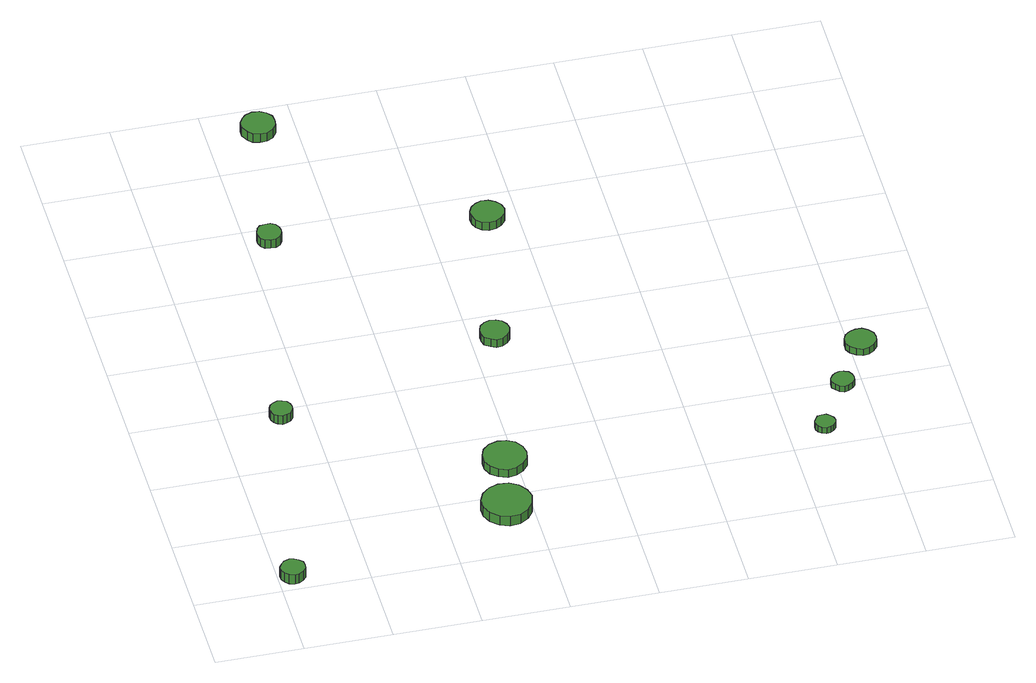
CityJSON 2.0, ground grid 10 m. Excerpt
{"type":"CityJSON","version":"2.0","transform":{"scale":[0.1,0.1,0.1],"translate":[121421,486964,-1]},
"CityObjects":{
"tree1":{"type":"SolitaryVegetationObject","attributes":{"function":"something"},"geometry":[{"type":"MultiSurface","lod":"1","boundaries":[[[0,1,2,3,4,5,6,7,8,9,10,11,12,13,14]],[[15,16,17,18,19,20,21,22,23,24,25,26,27,28,29]],[[0,29,28,1]],[[1,28,27,2]],[[2,27,26,3]],[[3,26,25,4]],[[4,25,24,5]],[[5,24,23,6]],[[6,23,22,7]],[[7,22,21,8]],[[8,21,20,9]],[[9,20,19,10]],[[10,19,18,11]],[[11,18,17,12]],[[12,17,16,13]],[[13,16,15,14]],[[14,15,29,0]]]}]},
"tree2":{"type":"SolitaryVegetationObject","attributes":{"function":"something"},"geometry":[{"type":"MultiSurface","lod":"1","boundaries":[[[30,31,32,33,34,35,36,37,38,39,40,41,42,43,44]],[[45,46,47,48,49,50,51,52,53,54,55,56,57,58,59]],[[30,59,58,31]],[[31,58,57,32]],[[32,57,56,33]],[[33,56,55,34]],[[34,55,54,35]],[[35,54,53,36]],[[36,53,52,37]],[[37,52,51,38]],[[38,51,50,39]],[[39,50,49,40]],[[40,49,48,41]],[[41,48,47,42]],[[42,47,46,43]],[[43,46,45,44]],[[44,45,59,30]]]}]},
"tree3":{"type":"SolitaryVegetationObject","attributes":{"function":"something"},"geometry":[{"type":"MultiSurface","lod":"1","boundaries":[[[60,61,62,63,64,65,66,67,68,69,70,71,72,73,74]],[[75,76,77,78,79,80,81,82,83,84,85,86,87,88,89]],[[60,89,88,61]],[[61,88,87,62]],[[62,87,86,63]],[[63,86,85,64]],[[64,85,84,65]],[[65,84,83,66]],[[66,83,82,67]],[[67,82,81,68]],[[68,81,80,69]],[[69,80,79,70]],[[70,79,78,71]],[[71,78,77,72]],[[72,77,76,73]],[[73,76,75,74]],[[74,75,89,60]]]}]},
"tree4":{"type":"SolitaryVegetationObject","attributes":{"function":"something"},"geometry":[{"type":"MultiSurface","lod":"1","boundaries":[[[90,91,92,93,94,95,96,97,98,99,100,101,102,103,104]],[[105,106,107,108,109,110,111,112,113,114,115,116,117,118,119]],[[90,119,118,91]],[[91,118,117,92]],[[92,117,116,93]],[[93,116,115,94]],[[94,115,114,95]],[[95,114,113,96]],[[96,113,112,97]],[[97,112,111,98]],[[98,111,110,99]],[[99,110,109,100]],[[100,109,108,101]],[[101,108,107,102]],[[102,107,106,103]],[[103,106,105,104]],[[104,105,119,90]]]}]},
"tree5":{"type":"SolitaryVegetationObject","attributes":{"function":"something"},"geometry":[{"type":"MultiSurface","lod":"1","boundaries":[[[120,121,122,123,124,125,126,127,128,129,130,131,132,133,134]],[[135,136,137,138,139,140,141,142,143,144,145,146,147,148,149]],[[120,149,148,121]],[[121,148,147,122]],[[122,147,146,123]],[[123,146,145,124]],[[124,145,144,125]],[[125,144,143,126]],[[126,143,142,127]],[[127,142,141,128]],[[128,141,140,129]],[[129,140,139,130]],[[130,139,138,131]],[[131,138,137,132]],[[132,137,136,133]],[[133,136,135,134]],[[134,135,149,120]]]}]},
"tree6":{"type":"SolitaryVegetationObject","attributes":{"function":"something"},"geometry":[{"type":"MultiSurface","lod":"1","boundaries":[[[150,151,152,153,154,155,156,157,158,159,160,161,162,163,164]],[[165,166,167,168,169,170,171,172,173,174,175,176,177,178,179]],[[150,179,178,151]],[[151,178,177,152]],[[152,177,176,153]],[[153,176,175,154]],[[154,175,174,155]],[[155,174,173,156]],[[156,173,172,157]],[[157,172,171,158]],[[158,171,170,159]],[[159,170,169,160]],[[160,169,168,161]],[[161,168,167,162]],[[162,167,166,163]],[[163,166,165,164]],[[164,165,179,150]]]}]},
"tree7":{"type":"SolitaryVegetationObject","attributes":{"function":"something"},"geometry":[{"type":"MultiSurface","lod":"1","boundaries":[[[180,181,182,183,184,185,186,187,188,189,190,191,192,193,194]],[[195,196,197,198,199,200,201,202,203,204,205,206,207,208,209]],[[180,209,208,181]],[[181,208,207,182]],[[182,207,206,183]],[[183,206,205,184]],[[184,205,204,185]],[[185,204,203,186]],[[186,203,202,187]],[[187,202,201,188]],[[188,201,200,189]],[[189,200,199,190]],[[190,199,198,191]],[[191,198,197,192]],[[192,197,196,193]],[[193,196,195,194]],[[194,195,209,180]]]}]},
"tree8":{"type":"SolitaryVegetationObject","attributes":{"function":"something"},"geometry":[{"type":"MultiSurface","lod":"1","boundaries":[[[210,211,212,213,214,215,216,217,218,219,220,221,222,223,224]],[[225,226,227,228,229,230,231,232,233,234,235,236,237,238,239]],[[210,239,238,211]],[[211,238,237,212]],[[212,237,236,213]],[[213,236,235,214]],[[214,235,234,215]],[[215,234,233,216]],[[216,233,232,217]],[[217,232,231,218]],[[218,231,230,219]],[[219,230,229,220]],[[220,229,228,221]],[[221,228,227,222]],[[222,227,226,223]],[[223,226,225,224]],[[224,225,239,210]]]}]},
"tree9":{"type":"SolitaryVegetationObject","attributes":{"function":"something"},"geometry":[{"type":"MultiSurface","lod":"1","boundaries":[[[240,241,242,243,244,245,246,247,248,249,250,251,252,253,254]],[[255,256,257,258,259,260,261,262,263,264,265,266,267,268,269]],[[240,269,268,241]],[[241,268,267,242]],[[242,267,266,243]],[[243,266,265,244]],[[244,265,264,245]],[[245,264,263,246]],[[246,263,262,247]],[[247,262,261,248]],[[248,261,260,249]],[[249,260,259,250]],[[250,259,258,251]],[[251,258,257,252]],[[252,257,256,253]],[[253,256,255,254]],[[254,255,269,240]]]}]},
"tree10":{"type":"SolitaryVegetationObject","attributes":{"function":"something"},"geometry":[{"type":"MultiSurface","lod":"1","boundaries":[[[270,271,272,273,274,275,276,277,278,279,280,281,282,283,284]],[[285,286,287,288,289,290,291,292,293,294,295,296,297,298,299]],[[270,299,298,271]],[[271,298,297,272]],[[272,297,296,273]],[[273,296,295,274]],[[274,295,294,275]],[[275,294,293,276]],[[276,293,292,277]],[[277,292,291,278]],[[278,291,290,279]],[[279,290,289,280]],[[280,289,288,281]],[[281,288,287,282]],[[282,287,286,283]],[[283,286,285,284]],[[284,285,299,270]]]}]},
"tree11":{"type":"SolitaryVegetationObject","attributes":{"function":"something"},"geometry":[{"type":"MultiSurface","lod":"1","boundaries":[[[300,301,302,303,304,305,306,307,308,309,310,311,312,313,314]],[[315,316,317,318,319,320,321,322,323,324,325,326,327,328,329]],[[300,329,328,301]],[[301,328,327,302]],[[302,327,326,303]],[[303,326,325,304]],[[304,325,324,305]],[[305,324,323,306]],[[306,323,322,307]],[[307,322,321,308]],[[308,321,320,309]],[[309,320,319,310]],[[310,319,318,311]],[[311,318,317,312]],[[312,317,316,313]],[[313,316,315,314]],[[314,315,329,300]]]}]}
},
"vertices":[
[30,18,23],[29,24,23],[25,28,23],[20,31,23],[15,32,23],[9,30,23],[5,26,23],[2,21,23],[2,15,23],[5,10,23],[9,6,23],[15,4,23],[20,5,23],[25,8,23],[29,12,23],[29,12,10],[25,8,10],[20,5,10],[15,4,10],[9,6,10],[5,10,10],[2,15,10],[2,21,10],[5,26,10],[9,30,10],[15,32,10],[20,31,10],[25,28,10],[29,24,10],[30,18,10],
[81,288,18],[80,293,18],[77,298,18],[72,300,18],[67,301,18],[62,299,18],[58,296,18],[56,291,18],[56,285,18],[58,280,18],[62,277,18],[67,275,18],[72,276,18],[77,278,18],[80,283,18],[80,283,6],[77,278,6],[72,276,6],[67,275,6],[62,277,6],[58,280,6],[56,285,6],[56,291,6],[58,296,6],[62,299,6],[67,301,6],[72,300,6],[77,298,6],[80,293,6],[81,288,6],
[300,78,19],[297,89,19],[290,99,19],[280,105,19],[268,106,19],[257,102,19],[248,94,19],[243,83,19],[243,72,19],[248,61,19],[257,53,19],[268,49,19],[280,50,19],[290,56,19],[297,66,19],[297,66,6],[290,56,6],[280,50,6],[268,49,6],[257,53,6],[248,61,6],[243,72,6],[243,83,6],[248,94,6],[257,102,6],[268,106,6],[280,105,6],[290,99,6],[297,89,6],[300,78,6],
[140,581,18],[139,587,18],[136,592,18],[131,595,18],[125,595,18],[119,594,18],[115,590,18],[113,584,18],[113,579,18],[115,573,18],[119,569,18],[125,568,18],[131,568,18],[136,571,18],[139,576,18],[139,576,6],[136,571,6],[131,568,6],[125,568,6],[119,569,6],[115,573,6],[113,579,6],[113,584,6],[115,590,6],[119,594,6],[125,595,6],[131,595,6],[136,592,6],[139,587,6],[140,581,6],
[312,154,17],[310,164,17],[304,173,17],[295,178,17],[285,179,17],[275,176,17],[267,169,17],[263,159,17],[263,149,17],[267,140,17],[275,133,17],[285,129,17],[295,131,17],[304,136,17],[310,144,17],[310,144,6],[304,136,6],[295,131,6],[285,129,6],[275,133,6],[267,140,6],[263,149,6],[263,159,6],[267,169,6],[275,176,6],[285,179,6],[295,178,6],[304,173,6],[310,164,6],[312,154,6],
[177,764,18],[176,772,18],[171,778,18],[164,782,18],[156,783,18],[148,780,18],[143,775,18],[139,768,18],[139,760,18],[143,752,18],[148,747,18],[156,745,18],[164,745,18],[171,749,18],[176,756,18],[176,756,6],[171,749,6],[164,745,6],[156,745,6],[148,747,6],[143,752,6],[139,760,6],[139,768,6],[143,775,6],[148,780,6],[156,783,6],[164,782,6],[171,778,6],[176,772,6],[177,764,6],
[344,363,17],[342,370,17],[338,376,17],[332,379,17],[325,380,17],[319,378,17],[313,373,17],[311,367,17],[311,360,17],[313,353,17],[319,349,17],[325,346,17],[332,347,17],[338,351,17],[342,356,17],[342,356,6],[338,351,6],[332,347,6],[325,346,6],[319,349,6],[313,353,6],[311,360,6],[311,367,6],[313,373,6],[319,378,6],[325,380,6],[332,379,6],[338,376,6],[342,370,6],[344,363,6],
[386,560,17],[384,568,17],[379,574,17],[372,578,17],[364,579,17],[357,576,17],[351,571,17],[348,564,17],[348,556,17],[351,549,17],[357,543,17],[364,541,17],[372,542,17],[379,546,17],[384,552,17],[384,552,6],[379,546,6],[372,542,6],[364,541,6],[357,543,6],[351,549,6],[348,556,6],[348,564,6],[351,571,6],[357,576,6],[364,579,6],[372,578,6],[379,574,6],[384,568,6],[386,560,6],
[654,131,14],[653,135,14],[650,139,14],[646,142,14],[641,142,14],[636,141,14],[633,137,14],[631,133,14],[631,128,14],[633,124,14],[636,121,14],[641,119,14],[646,120,14],[650,122,14],[653,126,14],[653,126,6],[650,122,6],[646,120,6],[641,119,6],[636,121,6],[633,124,6],[631,128,6],[631,133,6],[633,137,6],[636,141,6],[641,142,6],[646,142,6],[650,139,6],[653,135,6],[654,131,6],
[691,196,14],[690,201,14],[687,206,14],[682,208,14],[677,209,14],[672,207,14],[668,204,14],[665,199,14],[665,193,14],[668,189,14],[672,185,14],[677,183,14],[682,184,14],[687,187,14],[690,191,14],[690,191,6],[687,187,6],[682,184,6],[677,183,6],[672,185,6],[668,189,6],[665,193,6],[665,199,6],[668,204,6],[672,207,6],[677,209,6],[682,208,6],[687,206,6],[690,201,6],[691,196,6],
[730,256,15],[729,263,15],[724,269,15],[718,273,15],[711,273,15],[704,271,15],[698,266,15],[695,260,15],[695,252,15],[698,246,15],[704,241,15],[711,238,15],[718,239,15],[724,243,15],[729,249,15],[729,249,6],[724,243,6],[718,239,6],[711,238,6],[704,241,6],[698,246,6],[695,252,6],[695,260,6],[698,266,6],[704,271,6],[711,273,6],[718,273,6],[724,269,6],[729,263,6],[730,256,6]
]}
